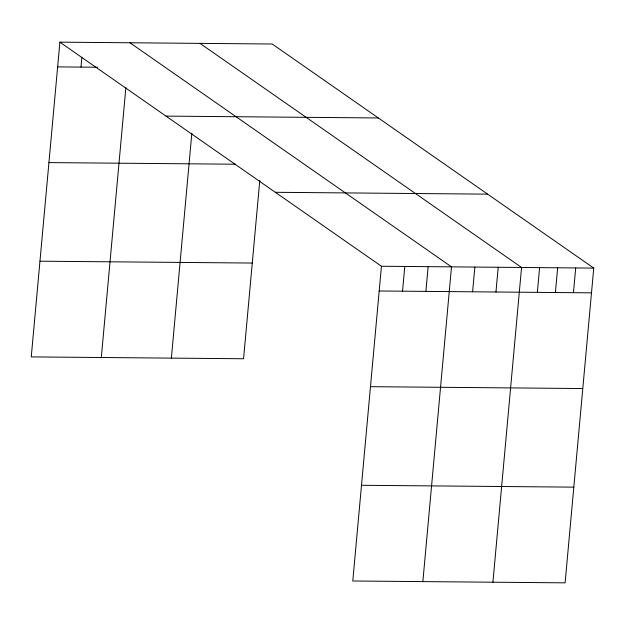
<?xml version="1.0" encoding="UTF-8"?>
<svg xmlns="http://www.w3.org/2000/svg" width="625" height="625" viewBox="0 0 625 625"><rect width="100%" height="100%" fill="white"/><g stroke="black" fill="none" stroke-linecap="round" stroke-linejoin="round"><path stroke-width="0.94" d="M59.891 42.156L381.438 266.25L352.789 580.992L565.109 582.844L593.75 268.102L272.211 44.008L59.891 42.156L31.25 356.898L243.562 358.75L259.781 180.562M81 67.094L81.859 57.578M101.312 357.508L125.875 87.602M171.375 358.117L191.852 133.188M402.539 291.188L404.789 266.453M425.891 291.391L428.141 266.656M422.859 581.602L451.5 266.859L129.961 42.773M472.602 291.797L474.852 267.062M495.961 292L498.211 267.266M492.922 582.211L521.562 267.469L200.023 43.383M537.359 292.359L539.609 267.633M555.406 292.516L557.656 267.789M573.453 292.672L575.703 267.945M57.641 66.891L97.539 67.234M166 116.109L378.32 117.961M48.93 162.594L235.602 164.219M275.328 192.297L487.641 194.148M39.961 261.195L252.273 263.047M381.438 266.25L593.75 268.102M379.188 290.984L591.5 292.836M370.477 386.68L582.789 388.539M361.5 485.289L573.812 487.141"/></g></svg>
